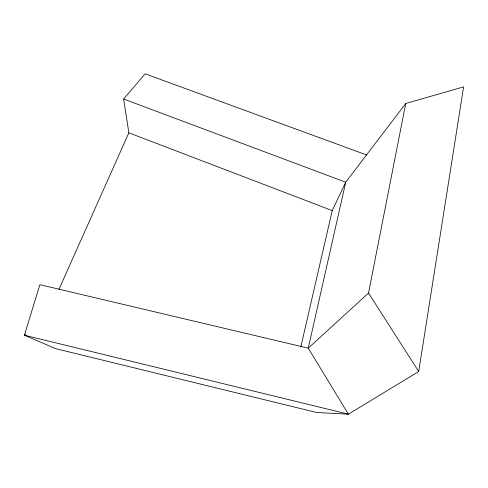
<?xml version="1.0" encoding="UTF-8"?>
<svg xmlns="http://www.w3.org/2000/svg" width="488" height="488" viewBox="0 0 488 488"><rect width="100%" height="100%" fill="white"/><g stroke="black" fill="none" stroke-linecap="round" stroke-linejoin="round"><path stroke-width="0.73" d="M25.37 334.042L24.4 335.201L348.377 414.184L308.257 348.164L39.87 284.675L24.4 335.201L55.455 348.603L316.7 412.5L348.377 414.184L418.704 371.514L463.6 86.882L405.741 103.474L345.73 182.207L332.23 210.59L300.828 346.895M366.586 154.952L145.149 73.816L123.629 99.015L345.73 182.207L308.257 348.164L368.531 293.056L405.741 103.474M58.889 289.512L128.869 132.821L123.629 99.015M128.869 132.821L332.23 210.59M368.531 293.056L418.704 371.514"/></g></svg>
